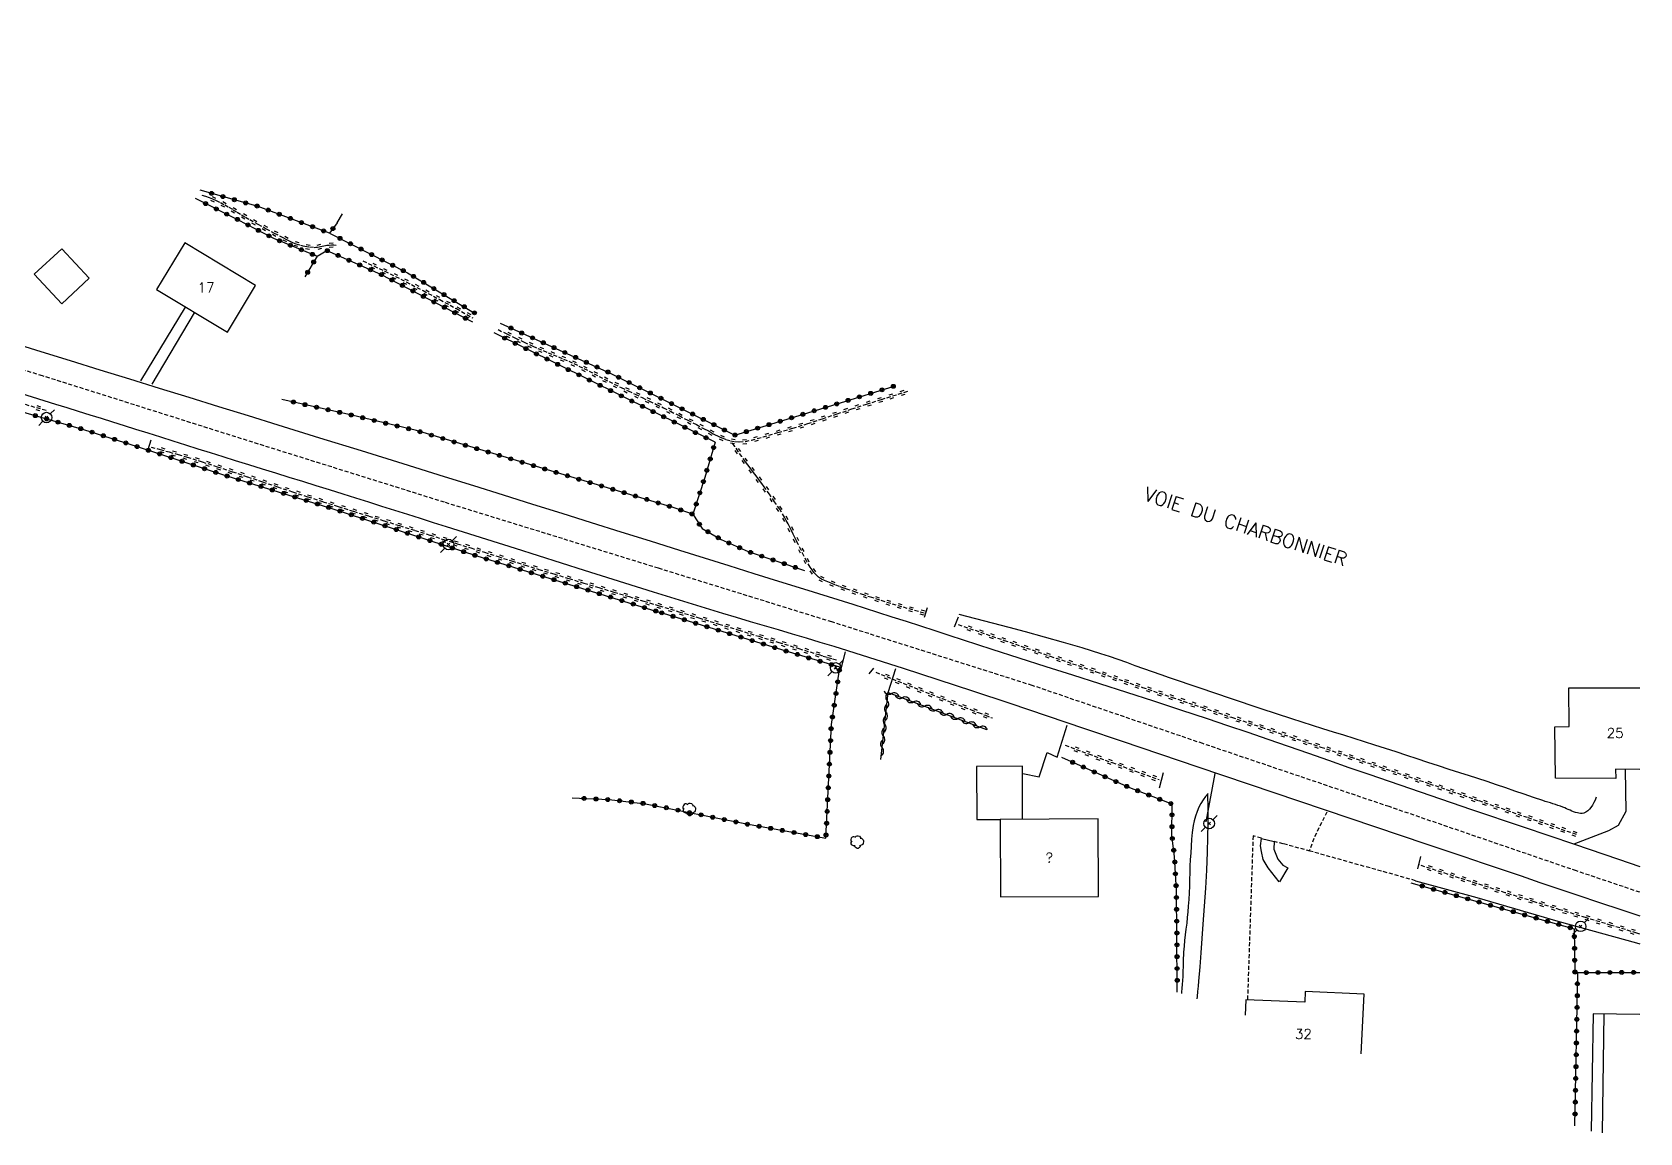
# Model space of a CAD drawing. Header units: millimetres. Extents: x 222014 to 223000, y 61000 to 62001.
# Drawn here: x 222796.1 to 223000, y 61277.4 to 61416.9 of the extents above; entities that cross this region are included whole.
import ezdxf
from ezdxf.enums import TextEntityAlignment as Align

# ---------------------------------------------------------------- set-up
doc = ezdxf.new("R2010")
doc.units = ezdxf.units.MM
doc.linetypes.add('DASHED', pattern=[0.75, 0.5, -0.25])
doc.layers.get('0').update_dxf_attribs({"linetype": 'CONTINUOUS'})
for name, color, linetype in [('W0001', 6, 'DASHED'), ('W0008', 7, 'CONTINUOUS'), ('W0017', 7, 'CONTINUOUS'), ('W0101', 7, 'CONTINUOUS'), ('W0104', 1, 'CONTINUOUS'), ('W0105', 7, 'CONTINUOUS'), ('W0112', 1, 'DASHED'), ('W0120', 7, 'CONTINUOUS'), ('W0211', 2, 'CONTINUOUS'), ('W0214', 2, 'CONTINUOUS'), ('W0220', 5, 'DASHED'), ('W0300', 7, 'CONTINUOUS'), ('W0310', 3, 'CONTINUOUS'), ('W0323', 7, 'CONTINUOUS'), ('W0333', 7, 'CONTINUOUS'), ('W0473', 7, 'CONTINUOUS'), ('W0989', 7, 'CONTINUOUS'), ('W0991', 7, 'CONTINUOUS')]:
    doc.layers.add(name, color=color, linetype=linetype)
doc.styles.get("Standard").update_dxf_attribs({"font": 'romans.shx', "width": 0.85})

# ---------------------------------------------------------------- blocks, each defined once
blk = doc.blocks.new('T473')
for p, q in [((-0.166667, 0.166667), (0.166667, -0.166667)), ((-0.166667, -0.166667), (0.166667, 0.166667)), ((0.500001, 0.500001), (1.000002, 1.000002)), ((-1.000002, -1.000002), (-0.500001, -0.500001))]:
    blk.add_line(p, q)
blk.add_ellipse((0, 0), major_axis=(0.471405, 0.471405), ratio=1, start_param=5.4977871438, end_param=11.780972451)
blk = doc.blocks.new('T300')
for p, q in [((-0.8, 0.51), (-0.86, 0.34)), ((-0.86, 0.34), (-0.86, 0.17)), ((-0.86, 0.17), (-0.74, 0.06)), ((-0.69, 0.63), (-0.8, 0.51)), ((-0.8, -0.06), (-0.74, 0.06)), ((-0.74, 0.06), (-0.69, 0.11)), ((-0.57, 0.69), (-0.69, 0.63)), ((-0.46, 0.69), (-0.57, 0.69)), ((-0.29, 0.63), (-0.46, 0.69)), ((-0.29, 0.63), (-0.17, 0.74)), ((-0.23, 0.57), (-0.29, 0.63)), ((-0.17, 0.74), (-0.06, 0.8)), ((-0.06, 0.8), (0.06, 0.8)), ((0.06, 0.8), (0.23, 0.74)), ((0.23, 0.74), (0.34, 0.63)), ((0.34, 0.63), (0.4, 0.51)), ((0.46, 0.46), (0.34, 0.46)), ((0.4, 0.51), (0.4, 0.46)), ((0.57, 0.4), (0.46, 0.46)), ((0.57, 0.4), (0.69, 0.29)), ((0.69, 0.29), (0.74, 0.17)), ((0.74, 0.06), (0.69, -0.17)), ((0.74, 0.17), (0.74, 0.06)), ((-0.8, -0.17), (-0.8, -0.06)), ((-0.8, -0.23), (-0.8, -0.17)), ((-0.74, -0.34), (-0.8, -0.23)), ((-0.69, -0.4), (-0.74, -0.34)), ((-0.51, -0.46), (-0.69, -0.4)), ((-0.4, -0.46), (-0.51, -0.46)), ((-0.4, -0.46), (-0.34, -0.46)), ((-0.34, -0.46), (-0.34, -0.4)), ((-0.34, -0.51), (-0.34, -0.46)), ((-0.29, -0.63), (-0.34, -0.51)), ((-0.17, -0.74), (-0.29, -0.63)), ((-0.06, -0.8), (-0.17, -0.74)), ((0.06, -0.8), (-0.06, -0.8)), ((0.17, -0.74), (0.06, -0.8)), ((0.23, -0.69), (0.17, -0.74)), ((0.29, -0.46), (0.23, -0.46)), ((0.29, -0.63), (0.23, -0.69)), ((0.46, -0.4), (0.29, -0.46)), ((0.34, -0.51), (0.29, -0.63)), ((0.34, -0.51), (0.34, -0.46)), ((0.57, -0.34), (0.46, -0.4)), ((0.63, -0.29), (0.57, -0.34)), ((0.69, -0.17), (0.63, -0.29))]:
    blk.add_line(p, q)
blk = doc.blocks.new('t323o')
at = {"color": 0, "linetype": 'Continuous'}
for radius in [0.25, 0.15]:
    blk.add_circle((0, 0), radius, dxfattribs=at)
blk = doc.blocks.new('t310o')
at = {"color": 0, "linetype": 'Continuous'}
for centre, start, end in [((-0.5, 0.38), 216.8699, 323.1304), ((0.5, -0.37), 36.8699, 143.1303)]:
    blk.add_arc(centre, 0.625, start, end, dxfattribs=at)
blk = doc.blocks.new('t220o')
at = {"color": 0, "linetype": 'Continuous'}
for p, q in [((-0.25, 0.25), (0.25, 0.25)), ((-0.25, -0.25), (0.25, -0.25))]:
    blk.add_line(p, q, dxfattribs=at)

msp = doc.modelspace()

# ---------------------------------------------------------------- linework, layer by layer
at = {"layer": 'W0001'}
msp.add_lwpolyline([(223000, 61307.86), (222991.95, 61310.57), (222968.19, 61318.72), (222944.57, 61326.71), (222922.94, 61334.08), (222897.53, 61342.13), (222875.54, 61348.94), (222848.42, 61357.3), (222825.53, 61364.46), (222797.44, 61373.33), (222773.68, 61380.56), (222747.18, 61389.18), (222723.16, 61396.63), (222704.54, 61402.26), (222681.11, 61409.63), (222667.05, 61414.08), (222656.88, 61416.51), (222642.68, 61416.9), (222622.87, 61416.31), (222605.57, 61415.94), (222596.52, 61415.57)], dxfattribs=at)
at = {"layer": 'W0008'}
for points in [[(222793.85, 61377.47), (222797.2, 61376.43), (222800.96, 61375.26), (222804.72, 61374.1), (222808.48, 61372.94), (222812.24, 61371.78), (222816, 61370.61), (222819.75, 61369.45), (222823.51, 61368.29), (222827.27, 61367.12), (222832.55, 61365.49), (222837.83, 61363.86), (222843.11, 61362.22), (222848.38, 61360.58), (222852.11, 61359.42), (222855.84, 61358.25), (222859.57, 61357.08), (222863.3, 61355.91), (222867.03, 61354.74), (222870.76, 61353.57), (222874.48, 61352.4), (222878.21, 61351.23), (222881.35, 61350.25), (222884.49, 61349.27), (222887.63, 61348.29), (222890.77, 61347.32), (222893.92, 61346.34), (222897.05, 61345.36), (222900.19, 61344.37), (222903.33, 61343.38), (222905.14, 61342.8), (222906.95, 61342.22), (222908.76, 61341.63), (222910.58, 61341.05), (222912.39, 61340.46), (222914.2, 61339.87), (222916.01, 61339.28), (222917.82, 61338.7), (222921.23, 61337.6), (222924.65, 61336.5), (222928.07, 61335.41), (222931.48, 61334.32), (222934.9, 61333.22), (222938.32, 61332.12), (222941.73, 61331.01), (222945.13, 61329.88), (222947.7, 61329.02), (222950.27, 61328.14), (222952.83, 61327.26), (222955.39, 61326.37), (222957.96, 61325.48), (222960.52, 61324.59), (222963.08, 61323.7), (222965.64, 61322.82), (222972.16, 61320.59), (222978.67, 61318.37), (222985.19, 61316.15), (222991.71, 61313.94), (222997.28, 61312.07), (223000, 61311.15)], [(222792.49, 61371.82), (222797.62, 61370.21), (222799.07, 61369.75), (222800.52, 61369.3), (222801.97, 61368.85), (222803.42, 61368.4), (222804.87, 61367.95), (222806.32, 61367.5), (222807.77, 61367.04), (222809.22, 61366.59), (222810.8, 61366.09), (222812.38, 61365.6), (222813.96, 61365.1), (222815.55, 61364.6), (222817.13, 61364.1), (222818.71, 61363.6), (222820.29, 61363.11), (222821.87, 61362.61), (222823.57, 61362.08), (222825.28, 61361.55), (222826.98, 61361.02), (222828.68, 61360.49), (222830.39, 61359.97), (222832.09, 61359.44), (222833.79, 61358.91), (222835.5, 61358.37), (222837.14, 61357.86), (222838.78, 61357.34), (222840.42, 61356.82), (222842.06, 61356.3), (222843.7, 61355.78), (222845.34, 61355.27), (222846.99, 61354.75), (222848.63, 61354.23), (222857.38, 61351.47), (222866.13, 61348.71), (222874.89, 61345.97), (222883.66, 61343.26), (222885.42, 61342.73), (222887.19, 61342.2), (222888.95, 61341.68), (222890.72, 61341.16), (222892.49, 61340.64), (222894.26, 61340.12), (222896.02, 61339.59), (222897.78, 61339.05), (222902.18, 61337.67), (222906.58, 61336.27), (222910.97, 61334.85), (222915.35, 61333.41), (222920.1, 61331.83), (222924.84, 61330.23), (222929.58, 61328.62), (222934.33, 61327.02), (222943.96, 61323.77), (222953.6, 61320.52), (222963.24, 61317.27), (222972.88, 61314.01), (222975.29, 61313.2), (222977.7, 61312.38), (222980.11, 61311.57), (222982.52, 61310.75), (222984.93, 61309.94), (222987.33, 61309.12), (222989.74, 61308.31), (222992.15, 61307.5), (222994.88, 61306.58), (222997.61, 61305.66), (223000, 61304.86)]]:
    msp.add_lwpolyline(points, dxfattribs=at)
at = {"layer": 'W0017'}
for points in [[(222815.54, 61382.02), (222809.88, 61372.69)], [(222816.67, 61381.33), (222811.31, 61372.29)], [(222899.21, 61338.33), (222898.63, 61336.04)], [(222904.68, 61333.2), (222905.63, 61336.22)], [(222921.75, 61322.92), (222923.81, 61322.48), (222924.83, 61325.59), (222926.11, 61324.99), (222927.39, 61329.04)], [(222998.14, 61323.44), (222998.21, 61318.11), (222997.26, 61316.31), (222996.04, 61315.65), (222991.63, 61313.97)], [(222946.12, 61322.93), (222944.96, 61316.81)]]:
    msp.add_lwpolyline(points, dxfattribs=at)
at = {"layer": 'W0101'}
for points in [[(222815.47, 61390.19), (222811.91, 61384.26), (222820.9, 61378.86), (222824.46, 61384.79)], [(222931.33, 61307.34), (222931.3, 61317.19), (222918.87, 61317.1), (222918.94, 61307.3)]]:
    msp.add_lwpolyline(points, close=True, dxfattribs=at)
for points in [[(222996.95, 61322.29), (222989.29, 61322.31), (222989.2, 61328.85), (222991.02, 61328.88), (222990.99, 61333.8), (223000, 61333.77)], [(223000, 61323.43), (222996.93, 61323.45), (222996.95, 61322.29)], [(222964.67, 61287.36), (222965.05, 61294.96), (222957.57, 61295.27), (222957.52, 61293.92), (222950.02, 61294.21)], [(222950.02, 61294.21), (222949.95, 61292.3)]]:
    msp.add_lwpolyline(points, dxfattribs=at)
at = {"layer": 'W0104'}
msp.add_lwpolyline([(222803.36, 61385.7), (222799.87, 61389.45), (222796.39, 61386.22), (222799.88, 61382.47)], close=True, dxfattribs=at)
msp.add_lwpolyline([(222921.73, 61317.12), (222921.71, 61323.84), (222915.87, 61323.81), (222915.91, 61317.08), (222918.87, 61317.1)], dxfattribs=at)
at = {"layer": 'W0105'}
for points in [[(222954.28, 61309.2), (222952.86, 61310.96), (222952.25, 61312.01), (222952.04, 61313.05), (222951.88, 61313.74), (222952, 61314.68)], [(222952, 61314.68), (222953.61, 61314.31)], [(222953.61, 61314.31), (222953.57, 61313.34), (222954.1, 61312.06), (222954.71, 61311.3), (222955.36, 61310.94), (222954.32, 61309.2)]]:
    msp.add_lwpolyline(points, dxfattribs=at)
at = {"layer": 'W0112'}
for points in [[(222960.32, 61318.03), (222958.64, 61314.68), (222958.08, 61313.1)], [(222952, 61314.72), (222950.95, 61315.01), (222950.24, 61294.2)], [(222971.56, 61309.33), (222958.2, 61313.07), (222954.78, 61314), (222953.61, 61314.31)]]:
    msp.add_lwpolyline(points, dxfattribs=at)
at = {"layer": 'W0120'}
for points in [[(222811.17, 61365.18), (222810.78, 61363.95)], [(222909.61, 61343.92), (222909.22, 61342.68)], [(222913.09, 61341.5), (222913.6, 61342.77)], [(222902.8, 61336.28), (222902.22, 61335.55)], [(222939.57, 61322.99), (222939.04, 61321.07)], [(222972.2, 61312.39), (222971.81, 61310.85)]]:
    msp.add_lwpolyline(points, dxfattribs=at)
at = {"layer": 'W0211'}
for points in [[(222994.44, 61319.9), (222994.33, 61319.56), (222994.18, 61319.23), (222994, 61318.92), (222993.79, 61318.63), (222993.61, 61318.41), (222993.4, 61318.2), (222993.17, 61318.01), (222992.89, 61317.88), (222992.69, 61317.84), (222992.48, 61317.85), (222992.27, 61317.89), (222992.08, 61317.93), (222991.84, 61317.99), (222991.6, 61318.07), (222991.37, 61318.16), (222991.15, 61318.26), (222990.93, 61318.36), (222990.7, 61318.46), (222990.48, 61318.56), (222990.25, 61318.64), (222989.93, 61318.76), (222989.61, 61318.86), (222989.29, 61318.97), (222988.97, 61319.08), (222988.65, 61319.18), (222988.33, 61319.28), (222988.01, 61319.39), (222987.69, 61319.49), (222986.52, 61319.89), (222985.34, 61320.29), (222984.16, 61320.69), (222982.99, 61321.1), (222981.81, 61321.5), (222980.63, 61321.89), (222979.45, 61322.29), (222978.27, 61322.67), (222978.13, 61322.72), (222977.99, 61322.76), (222977.85, 61322.8), (222977.72, 61322.84), (222977.58, 61322.88), (222977.44, 61322.93), (222977.3, 61322.97), (222977.16, 61323.01), (222975.81, 61323.44), (222974.47, 61323.88), (222973.12, 61324.32), (222971.78, 61324.76), (222970.44, 61325.21), (222969.09, 61325.65), (222967.75, 61326.09), (222966.4, 61326.53), (222965.09, 61326.95), (222963.77, 61327.36), (222962.45, 61327.77), (222961.13, 61328.18), (222959.81, 61328.59), (222958.49, 61329.01), (222957.17, 61329.42), (222955.86, 61329.85), (222951.98, 61331.12), (222948.1, 61332.41), (222944.24, 61333.72), (222940.37, 61335.04), (222939.28, 61335.42), (222938.19, 61335.81), (222937.1, 61336.2), (222936.02, 61336.59), (222934.93, 61336.98), (222933.84, 61337.36), (222932.74, 61337.74), (222931.64, 61338.1), (222929.27, 61338.83), (222926.89, 61339.53), (222924.5, 61340.2), (222922.11, 61340.86), (222920.01, 61341.43), (222917.9, 61341.99), (222915.79, 61342.53), (222913.68, 61343.06)], [(222945.27, 61320.39), (222944.93, 61319.99), (222944.62, 61319.57), (222944.34, 61319.12), (222944.09, 61318.66), (222943.85, 61318.09), (222943.65, 61317.5), (222943.49, 61316.91), (222943.36, 61316.31), (222943.22, 61315.45), (222943.14, 61314.58), (222943.09, 61313.71), (222943.04, 61312.84), (222942.99, 61312), (222942.95, 61311.16), (222942.92, 61310.32), (222942.9, 61309.48), (222942.87, 61308.64), (222942.84, 61307.8), (222942.8, 61306.96), (222942.74, 61306.12), (222942.68, 61305.39), (222942.61, 61304.66), (222942.53, 61303.93), (222942.44, 61303.2), (222942.35, 61302.47), (222942.27, 61301.74), (222942.2, 61301.01), (222942.14, 61300.28), (222942.12, 61299.89), (222942.1, 61299.51), (222942.09, 61299.12), (222942.08, 61298.73), (222942.07, 61298.35), (222942.06, 61297.96), (222942.05, 61297.57), (222942.03, 61297.19), (222942, 61296.69), (222941.97, 61296.19), (222941.93, 61295.7), (222941.89, 61295.2), (222941.88, 61295.01)], [(222971.56, 61309.33), (222979.33, 61307.18), (222989.58, 61304.21), (222999.59, 61301.44), (223000, 61301.32)]]:
    msp.add_lwpolyline(points, dxfattribs=at)
at = {"layer": 'W0214'}
msp.add_lwpolyline([(222943.86, 61294.35), (222943.89, 61294.63), (222943.96, 61295.28), (222944.03, 61295.94), (222944.09, 61296.6), (222944.24, 61298.4), (222944.38, 61300.2), (222944.51, 61302), (222944.64, 61303.81), (222944.79, 61306.09), (222944.94, 61308.38), (222945.07, 61310.66), (222945.17, 61312.95), (222945.21, 61314.79), (222945.24, 61316.63), (222945.24, 61318.47), (222945.21, 61320.32)], dxfattribs=at)
at = {"layer": 'W0220'}
for points in [[(222817.64, 61396.24), (222818.1, 61396.1), (222818.56, 61395.94), (222819.01, 61395.76), (222819.45, 61395.56), (222820, 61395.29), (222820.54, 61395.01), (222821.08, 61394.7), (222821.6, 61394.39), (222822.13, 61394.08), (222822.65, 61393.76), (222823.18, 61393.45), (222823.71, 61393.15), (222824.75, 61392.57), (222825.79, 61391.99), (222826.83, 61391.43), (222827.89, 61390.88), (222828.3, 61390.66), (222828.71, 61390.45), (222829.13, 61390.25), (222829.57, 61390.08), (222830.13, 61389.91), (222830.71, 61389.77), (222831.29, 61389.67), (222831.89, 61389.62), (222832.09, 61389.63), (222832.3, 61389.66), (222832.5, 61389.69), (222832.7, 61389.74), (222832.9, 61389.79), (222833.1, 61389.83), (222833.3, 61389.87), (222833.5, 61389.89), (222833.79, 61389.91), (222834.08, 61389.92), (222834.38, 61389.92), (222834.67, 61389.9)], [(222838.07, 61387.9), (222839.45, 61387.26), (222840.83, 61386.6), (222842.2, 61385.93), (222843.56, 61385.24), (222845.69, 61384.14), (222847.81, 61383), (222849.92, 61381.85), (222852.01, 61380.67)], [(222752.43, 61382.91), (222762.05, 61379.87), (222776.17, 61375.47), (222790.91, 61370.97), (222798, 61368.93)], [(222855.2, 61379.19), (222856.3, 61378.65), (222857.4, 61378.12), (222858.5, 61377.61), (222859.61, 61377.1), (222860.26, 61376.81), (222860.91, 61376.54), (222861.56, 61376.27), (222862.21, 61376), (222862.87, 61375.73), (222863.52, 61375.46), (222864.16, 61375.18), (222864.81, 61374.89), (222865.46, 61374.58), (222866.1, 61374.26), (222866.74, 61373.93), (222867.38, 61373.6), (222868.02, 61373.27), (222868.65, 61372.93), (222869.29, 61372.61), (222869.94, 61372.28), (222870.82, 61371.85), (222871.71, 61371.42), (222872.6, 61370.99), (222873.5, 61370.57), (222874.39, 61370.14), (222875.28, 61369.71), (222876.17, 61369.28), (222877.06, 61368.84), (222878.16, 61368.29), (222879.25, 61367.72), (222880.35, 61367.15), (222881.44, 61366.58), (222881.71, 61366.44), (222881.97, 61366.3), (222882.23, 61366.15), (222882.49, 61366), (222882.75, 61365.85), (222883.02, 61365.71), (222883.29, 61365.59), (222883.57, 61365.47), (222884.11, 61365.28), (222884.66, 61365.11), (222885.22, 61364.99), (222885.8, 61364.95), (222886.58, 61365.01), (222887.34, 61365.18), (222888.08, 61365.39), (222888.81, 61365.61), (222890.7, 61366.13), (222892.59, 61366.69), (222894.47, 61367.28), (222896.34, 61367.89), (222898.2, 61368.51), (222900.07, 61369.13), (222901.94, 61369.74), (222903.81, 61370.34), (222907.31, 61371.44)], [(222811.2, 61364.3), (222812.35, 61364), (222813.49, 61363.69), (222814.62, 61363.36), (222815.76, 61363.03), (222817.68, 61362.43), (222819.6, 61361.81), (222821.51, 61361.18), (222823.42, 61360.54), (222825.33, 61359.9), (222827.24, 61359.26), (222829.15, 61358.62), (222831.07, 61358), (222833, 61357.38), (222834.94, 61356.77), (222836.88, 61356.16), (222838.82, 61355.56), (222840.76, 61354.95), (222842.7, 61354.35), (222844.64, 61353.74), (222846.58, 61353.14), (222848.3, 61352.59), (222850.03, 61352.05), (222851.75, 61351.51), (222853.47, 61350.96), (222855.2, 61350.42), (222856.92, 61349.87), (222858.65, 61349.34), (222860.37, 61348.8), (222862.28, 61348.22), (222864.18, 61347.64), (222866.09, 61347.06), (222867.99, 61346.49), (222869.9, 61345.92), (222871.81, 61345.35), (222873.71, 61344.77), (222875.62, 61344.19), (222878.15, 61343.42), (222880.68, 61342.65), (222883.21, 61341.87), (222885.74, 61341.09), (222888.27, 61340.31), (222890.8, 61339.54), (222893.33, 61338.76), (222895.87, 61337.99), (222896.45, 61337.81), (222897.04, 61337.64), (222897.63, 61337.46), (222898.21, 61337.29)], [(222909.23, 61343.26), (222907.81, 61343.65), (222906.41, 61344.05), (222905, 61344.47), (222903.6, 61344.9), (222902.59, 61345.22), (222901.58, 61345.55), (222900.58, 61345.9), (222899.58, 61346.25), (222899.04, 61346.43), (222898.51, 61346.62), (222897.97, 61346.82), (222897.44, 61347.03), (222897.03, 61347.2), (222896.62, 61347.37), (222896.21, 61347.56), (222895.83, 61347.81), (222895.53, 61348.09), (222895.27, 61348.4), (222895.03, 61348.73), (222894.8, 61349.06), (222894.37, 61349.77), (222894, 61350.5), (222893.64, 61351.23), (222893.27, 61351.96), (222893.05, 61352.4), (222892.84, 61352.83), (222892.63, 61353.27), (222892.42, 61353.71), (222892.21, 61354.14), (222891.99, 61354.58), (222891.76, 61355.01), (222891.52, 61355.43), (222890.92, 61356.41), (222890.28, 61357.37), (222889.63, 61358.32), (222888.96, 61359.26), (222888.67, 61359.67), (222888.37, 61360.07), (222888.07, 61360.47), (222887.77, 61360.86), (222887.47, 61361.26), (222887.17, 61361.65), (222886.87, 61362.05), (222886.57, 61362.45), (222886.12, 61363.09), (222885.67, 61363.73), (222885.23, 61364.38), (222884.79, 61365.03)], [(222913.56, 61341.8), (222919.39, 61339.8), (222925.23, 61337.8), (222931.07, 61335.82), (222936.91, 61333.84), (222940.68, 61332.57), (222944.45, 61331.31), (222948.23, 61330.05), (222952.01, 61328.79), (222955.78, 61327.53), (222959.56, 61326.27), (222963.33, 61325.01), (222967.1, 61323.73), (222973.33, 61321.62), (222979.56, 61319.49), (222985.78, 61317.34), (222992.01, 61315.19)], [(222903.1, 61335.76), (222905.89, 61334.63), (222908.7, 61333.52), (222911.51, 61332.42), (222914.32, 61331.33), (222915.22, 61330.99), (222916.11, 61330.64), (222917.01, 61330.3), (222917.91, 61329.96)], [(222927.13, 61326.5), (222930.1, 61325.4), (222933.08, 61324.3), (222936.05, 61323.22), (222939.03, 61322.14)], [(223000, 61302.57), (222999.6, 61302.69), (222996.35, 61303.67), (222993.1, 61304.65), (222989.85, 61305.65), (222986.6, 61306.66), (222982.93, 61307.81), (222979.26, 61308.98), (222975.6, 61310.16), (222971.94, 61311.36)]]:
    msp.add_lwpolyline(points, dxfattribs=at)
at = {"layer": 'W0310'}
msp.add_lwpolyline([(222903.74, 61324.69), (222904.68, 61333.2), (222917.15, 61328.51)], dxfattribs=at)
at = {"layer": 'W0323'}
for points in [[(222834.82, 61392.72), (222833.82, 61391.44), (222824.8, 61394.82), (222817.42, 61396.86)], [(222816.78, 61395.84), (222822.17, 61393.16), (222826.72, 61390.78), (222832.26, 61388.49), (222830.72, 61385.89)], [(222834.82, 61392.72), (222835.49, 61393.88)], [(222833.82, 61391.44), (222843.74, 61386.38), (222852.32, 61381.25)], [(222832.26, 61388.49), (222833.49, 61389.23), (222840.29, 61386.23), (222851.95, 61380.17)], [(222727.27, 61362.77), (222729.96, 61366.49), (222736.08, 61376.89), (222740.71, 61384.78), (222749.13, 61382.46), (222763.48, 61377.88), (222784.46, 61371.75), (222802.65, 61366.53), (222809.45, 61364.37), (222820.39, 61360.77), (222834.27, 61356.49), (222852.52, 61350.5), (222875.77, 61343.35)], [(222882.73, 61364.91), (222854.69, 61378.77)], [(222855.47, 61380), (222869.51, 61373.65), (222885.23, 61365.82), (222898.63, 61369.93), (222905.42, 61372.03)], [(222882.73, 61364.91), (222881.41, 61360.44), (222879.91, 61355.78), (222877.54, 61356.62), (222844.85, 61366.39), (222836.68, 61368.35), (222827.8, 61370.34)], [(222879.91, 61355.78), (222881.08, 61354), (222883.48, 61352.59), (222886.94, 61351.05), (222894.08, 61348.65)], [(222864.62, 61319.83), (222869.29, 61319.61), (222873.92, 61319.09), (222886.69, 61316.52), (222896.78, 61314.72), (222897.47, 61329.13), (222898.56, 61336.39), (222892.16, 61338.31), (222875.77, 61343.35)], [(222940.68, 61319.05), (222935.34, 61321.1), (222926.7, 61324.95)], [(222941.31, 61295.2), (222941.33, 61295.67), (222941.3, 61302.27), (222941.22, 61308.07), (222940.99, 61312.41), (222940.66, 61315.06), (222940.68, 61319.05)], [(222970.95, 61309.06), (222991.67, 61303.23), (222991.77, 61297.68), (223000, 61297.7)], [(222991.76, 61278.26), (222992.12, 61297.68)]]:
    msp.add_lwpolyline(points, dxfattribs=at)
at = {"layer": 'W0333'}
for points in [[(222994.1, 61292.46), (222993.84, 61277.56)], [(223000, 61292.36), (222994.1, 61292.46)], [(222995.44, 61292.44), (222995.21, 61277.36)]]:
    msp.add_lwpolyline(points, dxfattribs=at)

# ---------------------------------------------------------------- block references
at = {"layer": 'W0220'}
for p, rotation in [((222819.06, 61395.74), 336.0461036020967), ((222820.4, 61395.08), 331.9453490917443), ((222821.7, 61394.33), 328.9142450210191), ((222822.99, 61393.56), 329.4615688768105), ((222824.29, 61392.82), 330.9087075596603), ((222825.61, 61392.09), 330.9966746981923), ((222826.92, 61391.38), 332.5017982862722), ((222828.25, 61390.69), 332.5533201006471), ((222829.62, 61390.07), 342.9393785108305), ((222831.07, 61389.7), 350.2850329135684), ((222832.56, 61389.71), 12.91726919416733), ((222834.04, 61389.92), 1.408391554032894), ((222839.43, 61387.27), 335.2209905034085), ((222840.78, 61386.62), 334.556886809214), ((222842.13, 61385.96), 333.8927858084321), ((222843.47, 61385.29), 333.2286875009926), ((222844.8, 61384.6), 332.5645869183141), ((222846.13, 61383.9), 331.900482312938), ((222847.45, 61383.2), 331.900482312938), ((222848.77, 61382.48), 331.2363761892904), ((222850.08, 61381.75), 330.5722685488204), ((222851.39, 61381.02), 330.5722685488204), ((222856.55, 61378.53), 334.3130821026205), ((222857.9, 61377.89), 334.8974474745392), ((222859.27, 61377.26), 335.4818151878157), ((222860.64, 61376.65), 337.0177488907304), ((222862.02, 61376.08), 337.7644364179649), ((222863.41, 61375.51), 337.2420018947322), ((222864.78, 61374.9), 335.5550768322233), ((222866.13, 61374.24), 332.9686481079364), ((222867.46, 61373.56), 332.3535822426713), ((222868.79, 61372.86), 332.7796993275263), ((222870.13, 61372.19), 333.8401862036697), ((222871.48, 61371.53), 334.1903455219056), ((222872.83, 61370.88), 334.5447246982332), ((222874.19, 61370.24), 334.5260035041692), ((222875.54, 61369.59), 334.0967511222121), ((222902.24, 61369.84), 17.67138664471233), ((222903.67, 61370.29), 17.67138664471233), ((222905.1, 61370.74), 17.39645214619953), ((222906.53, 61371.19), 17.39645214619953), ((222796.88, 61369.25), 343.9405774959872), ((222876.89, 61368.93), 333.7091660112266), ((222878.23, 61368.25), 332.7782245239358), ((222879.56, 61367.56), 332.5473956379704), ((222896.54, 61367.96), 18.35945607610111), ((222897.96, 61368.43), 18.35945607610111), ((222899.39, 61368.91), 18.36746282941096), ((222900.81, 61369.37), 18.13809870551462), ((222880.89, 61366.87), 332.5315843876672), ((222882.21, 61366.16), 329.9770647423333), ((222889.37, 61365.76), 15.51733419401602), ((222890.81, 61366.16), 16.5988665240282), ((222892.25, 61366.59), 16.5988665240282), ((222893.68, 61367.04), 17.44359639845415), ((222895.11, 61367.49), 18.05143969153216), ((222812.65, 61363.92), 344.6961375542417), ((222814.1, 61363.51), 344.0585564710361), ((222883.55, 61365.48), 337.9373810729204), ((222884.98, 61365.05), 348.1026926908312), ((222885.63, 61363.79), 124.5040023520408), ((222886.47, 61365), 4.455293271576122), ((222887.93, 61365.35), 16.41965786397686), ((222815.54, 61363.09), 343.4209752538604), ((222816.97, 61362.65), 342.7802394823583), ((222818.4, 61362.2), 342.1966331875829), ((222819.83, 61361.74), 341.758572547251), ((222886.5, 61362.56), 125.5325076748641), ((222821.25, 61361.27), 341.758572547251), ((222822.68, 61360.79), 341.4660740370505), ((222824.1, 61360.32), 341.3543595245047), ((222825.52, 61359.84), 341.4234535142489), ((222887.39, 61361.36), 127.285439406735), ((222888.3, 61360.16), 127.0876824126478), ((222826.94, 61359.36), 341.4234535142489), ((222828.36, 61358.88), 341.6381747249756), ((222829.79, 61358.42), 341.9985150730405), ((222831.22, 61357.95), 342.2959013989151), ((222832.64, 61357.5), 342.2959013989151), ((222889.18, 61358.95), 125.1902626261588), ((222890.04, 61357.72), 124.7216362716326), ((222834.07, 61357.04), 342.4555108150176), ((222835.5, 61356.59), 342.5800995086289), ((222836.94, 61356.14), 342.6696672082861), ((222838.37, 61355.7), 342.6696672082861), ((222890.88, 61356.47), 123.473163298345), ((222839.8, 61355.25), 342.7148551512735), ((222841.23, 61354.81), 342.7156627526497), ((222842.66, 61354.36), 342.7156627526497), ((222844.1, 61353.91), 342.6814478056992), ((222845.53, 61353.47), 342.6122103858092), ((222891.65, 61355.19), 119.454672809248), ((222892.34, 61353.86), 116.0539357441688), ((222846.96, 61353.02), 342.5341166910579), ((222848.39, 61352.57), 342.4744267162624), ((222849.82, 61352.11), 342.4744267162624), ((222851.25, 61351.66), 342.445525695528), ((222893, 61352.51), 116.1117872912958), ((222852.68, 61351.21), 342.4474136766722), ((222854.11, 61350.76), 342.4847302146657), ((222855.54, 61350.31), 342.5574749701103), ((222856.97, 61349.86), 342.66100782316), ((222858.4, 61349.41), 342.66100782316), ((222893.67, 61351.17), 115.856009731193), ((222894.34, 61349.83), 117.4521095319221), ((222859.84, 61348.97), 342.7953286009562), ((222861.27, 61348.53), 342.9507444608726), ((222862.71, 61348.09), 343.0989072725758), ((222864.14, 61347.65), 343.0989072725758), ((222865.58, 61347.22), 343.2094193571014), ((222895.15, 61348.56), 125.9073704351296), ((222896.24, 61347.55), 154.1698719912412), ((222867.01, 61346.78), 343.282280436327), ((222868.45, 61346.35), 343.3084723847842), ((222869.89, 61345.92), 343.3084723847842), ((222871.32, 61345.49), 343.2879948198527), ((222897.61, 61346.96), 157.9896461526885), ((222899.02, 61346.44), 160.6562765660168), ((222900.44, 61345.95), 160.7826883096014), ((222901.86, 61345.46), 161.6516134242385), ((222872.76, 61345.06), 343.2298652298838), ((222874.2, 61344.63), 343.1340837592868), ((222875.63, 61344.19), 343.0404566838636), ((222877.07, 61343.75), 343.0404566838636), ((222878.5, 61343.31), 342.9736690405778), ((222903.28, 61345), 162.2804332899322), ((222904.72, 61344.55), 162.9103967085865), ((222906.15, 61344.13), 163.4878393566117), ((222907.59, 61343.71), 164.0652840394473), ((222909.04, 61343.31), 164.6427307562814), ((222879.93, 61342.88), 342.9736690405778), ((222881.37, 61342.44), 342.9288245176706), ((222882.8, 61342), 342.9288245176706), ((222884.24, 61341.55), 342.90592315241), ((222885.67, 61341.11), 342.90592315241), ((222914.98, 61341.31), 341.0749870309381), ((222887.1, 61340.67), 342.9093510863229), ((222888.54, 61340.23), 342.939108299906), ((222889.97, 61339.79), 342.939108299906), ((222891.41, 61339.35), 342.9908086282715), ((222916.4, 61340.82), 341.0749870309381), ((222917.82, 61340.34), 341.0749870309381), ((222919.23, 61339.85), 341.0749870309381), ((222920.65, 61339.37), 341.1500154433967), ((222892.84, 61338.91), 342.9908086282715), ((222894.28, 61338.48), 343.0644520260067), ((222895.71, 61338.04), 343.0644520260067), ((222897.15, 61337.61), 343.2767544731184), ((222922.07, 61338.88), 341.1500154433967), ((222923.49, 61338.4), 341.1500154433967), ((222924.91, 61337.91), 341.1500154433967), ((222926.33, 61337.43), 341.2250450715283), ((222904.49, 61335.2), 338.0310098061984), ((222927.75, 61336.95), 341.2250450715283), ((222929.17, 61336.46), 341.2250450715283), ((222930.59, 61335.98), 341.2250450715283), ((222932.01, 61335.5), 341.3000759152623), ((222933.43, 61335.02), 341.3000759152623), ((222905.88, 61334.64), 338.0310098061984), ((222907.27, 61334.08), 338.3161193080558), ((222908.67, 61333.53), 338.3161193080558), ((222910.06, 61332.98), 338.6012301869733), ((222934.86, 61334.54), 341.3000759152623), ((222936.28, 61334.06), 341.3000759152623), ((222937.7, 61333.58), 341.3918192040304), ((222939.12, 61333.1), 341.3918192040304), ((222911.46, 61332.44), 338.6012301869733), ((222912.86, 61331.89), 338.8863424433001), ((222914.26, 61331.35), 338.8863424433001), ((222940.54, 61332.62), 341.3918192040304), ((222941.96, 61332.14), 341.4869819948593), ((222943.39, 61331.67), 341.4869819948593), ((222944.81, 61331.19), 341.5500539620341), ((222915.66, 61330.82), 339.0909090873631), ((222917.06, 61330.28), 339.1771813639994), ((222946.23, 61330.72), 341.5500539620341), ((222947.65, 61330.24), 341.5500539620341), ((222949.08, 61329.77), 341.581034990454), ((222950.5, 61329.29), 341.581034990454), ((222951.92, 61328.82), 341.581034990454), ((222953.35, 61328.35), 341.5736232351247), ((222954.77, 61327.87), 341.5736232351247), ((222956.19, 61327.4), 341.527818772953), ((222957.62, 61326.92), 341.527818772953), ((222928.54, 61325.98), 339.6867853654858), ((222929.94, 61325.46), 339.6867853654858), ((222931.35, 61324.94), 339.8270909805307), ((222959.04, 61326.45), 341.527818772953), ((222960.46, 61325.97), 341.4499235741694), ((222961.88, 61325.49), 341.4499235741694), ((222963.3, 61325.02), 341.4499235741694), ((222932.76, 61324.42), 339.8270909805307), ((222934.17, 61323.91), 339.965371575769), ((222935.58, 61323.39), 339.965371575769), ((222936.99, 61322.88), 340.1016271508032), ((222964.73, 61324.54), 341.339937781033), ((222966.15, 61324.06), 341.339937781033), ((222967.57, 61323.57), 341.2259600945215), ((222968.99, 61323.09), 341.2259600945215), ((222938.4, 61322.37), 340.1016271508032), ((222970.41, 61322.61), 341.2259600945215), ((222971.83, 61322.13), 341.2259600945215), ((222973.25, 61321.64), 341.2259600945215), ((222974.67, 61321.16), 341.1212831962621), ((222976.09, 61320.67), 341.1212831962621), ((222977.51, 61320.19), 341.1212831962621), ((222978.93, 61319.7), 341.1212831962621), ((222980.34, 61319.22), 341.0166071320676), ((222981.76, 61318.73), 341.0166071320676), ((222983.18, 61318.24), 341.0166071320676), ((222984.6, 61317.75), 341.0166071320676), ((222986.02, 61317.26), 340.9119319023373), ((222987.44, 61316.77), 340.9119319023373), ((222988.85, 61316.28), 340.9119319023373), ((222990.27, 61315.79), 340.9119319023373), ((222991.69, 61315.3), 340.9119319023373), ((222973.37, 61310.89), 161.950753486855), ((222974.79, 61310.43), 161.950753486855), ((222976.22, 61309.96), 162.1367946544147), ((222977.65, 61309.5), 162.1367946544147), ((222979.07, 61309.04), 162.1367946544147), ((222980.5, 61308.59), 162.3228353470044), ((222981.93, 61308.13), 162.3228353470044), ((222983.36, 61307.68), 162.5088755652565), ((222984.79, 61307.23), 162.5088755652565), ((222986.22, 61306.78), 162.5088755652565), ((222987.65, 61306.33), 162.7407634034254), ((222989.09, 61305.88), 162.7407634034254), ((222990.52, 61305.44), 162.9840770908771), ((222991.95, 61305), 162.9840770908771), ((222993.39, 61304.57), 163.1442882321004), ((222994.82, 61304.13), 163.1442882321004), ((222996.26, 61303.7), 163.1442882321004), ((222997.7, 61303.26), 163.221394862566), ((222999.13, 61302.83), 163.221394862566)]:
    msp.add_blockref('t220o', p, dxfattribs=dict(at, rotation=rotation))
at = {"layer": 'W0300'}
for p in [(222879.51, 61318.37), (222900.8, 61314.22)]:
    msp.add_blockref('T300', p, dxfattribs=at)
at = {"layer": 'W0310'}
for p, rotation in [((222905.09, 61333.05), 339.3772691927394), ((222904.4, 61330.66), 83.72815514448368), ((222904.56, 61332.15), 83.72815514448368), ((222906.49, 61332.52), 339.3772691927394), ((222907.9, 61331.99), 339.3772691927394), ((222909.3, 61331.46), 339.3772691927394), ((222910.7, 61330.94), 339.3772691927394), ((222904.24, 61329.16), 83.72815514448368), ((222912.11, 61330.41), 339.3772691927394), ((222913.51, 61329.88), 339.3772691927394), ((222914.92, 61329.35), 339.3772691927394), ((222916.32, 61328.82), 339.3772691927394), ((222903.91, 61326.18), 83.72815514448368), ((222904.07, 61327.67), 83.72815514448368)]:
    msp.add_blockref('t310o', p, dxfattribs=dict(at, rotation=rotation))
at = {"layer": 'W0323'}
for p, rotation in [((222818.87, 61396.46), 164.5007246235305), ((222818.12, 61395.17), 333.5498039698506), ((222819.46, 61394.5), 333.5498039698506), ((222820.31, 61396.06), 164.5007246235305), ((222821.76, 61395.66), 164.5007246235305), ((222823.2, 61395.26), 164.5007246235305), ((222824.65, 61394.86), 164.5007246235305), ((222826.06, 61394.34), 159.4690191585261), ((222820.8, 61393.83), 333.5498039698506), ((222822.15, 61393.17), 333.5498039698506), ((222823.48, 61392.47), 332.4411624989656), ((222827.46, 61393.82), 159.4690191585261), ((222828.87, 61393.29), 159.4690191585261), ((222830.27, 61392.77), 159.4690191585261), ((222831.68, 61392.24), 159.4690191585261), ((222834.26, 61392), 232.1126227134367), ((222824.81, 61391.78), 332.4411624989656), ((222826.14, 61391.08), 332.4411624989656), ((222827.5, 61390.46), 337.5132542426812), ((222833.08, 61391.71), 159.4690191585261), ((222835.16, 61390.76), 333.0138500292769), ((222836.49, 61390.08), 333.0138500292769), ((222828.88, 61389.89), 337.5132542426812), ((222830.27, 61389.31), 337.5132542426812), ((222831.66, 61388.74), 337.5132542426812), ((222833.55, 61389.2), 336.2075555794081), ((222834.92, 61388.6), 336.2075555794081), ((222836.29, 61387.99), 336.2075555794081), ((222837.83, 61389.4), 333.0138500292769), ((222839.17, 61388.71), 333.0138500292769), ((222840.5, 61388.03), 333.0138500292769), ((222831.06, 61386.46), 239.4371346378577), ((222831.82, 61387.76), 239.4371346378577), ((222837.66, 61387.39), 336.2075555794081), ((222839.04, 61386.78), 336.2075555794081), ((222840.41, 61386.17), 332.5501573089073), ((222841.84, 61387.35), 333.0138500292769), ((222843.18, 61386.67), 333.0138500292769), ((222844.48, 61385.94), 329.1001183350867), ((222841.74, 61385.48), 332.5501573089073), ((222843.07, 61384.79), 332.5501573089073), ((222844.4, 61384.1), 332.5501573089073), ((222845.77, 61385.17), 329.1001183350867), ((222847.06, 61384.4), 329.1001183350867), ((222845.73, 61383.4), 332.5501573089073), ((222847.06, 61382.71), 332.5501573089073), ((222848.35, 61383.63), 329.1001183350867), ((222848.39, 61382.02), 332.5501573089073), ((222849.63, 61382.86), 329.1001183350867), ((222850.92, 61382.09), 329.1001183350867), ((222849.72, 61381.33), 332.5501573089073), ((222851.06, 61380.64), 332.5501573089073), ((222852.21, 61381.32), 329.1001183350867), ((222856.04, 61378.11), 153.6946228156538), ((222856.84, 61379.38), 335.6544756238627), ((222858.2, 61378.76), 335.6544756238627), ((222859.57, 61378.15), 335.6544756238627), ((222857.38, 61377.44), 153.6946228156538), ((222858.73, 61376.78), 153.6946228156538), ((222860.07, 61376.12), 153.6946228156538), ((222860.94, 61377.53), 335.6544756238627), ((222862.3, 61376.91), 335.6544756238627), ((222863.67, 61376.29), 335.6544756238627), ((222865.04, 61375.67), 335.6544756238627), ((222861.42, 61375.45), 153.6946228156538), ((222862.76, 61374.79), 153.6946228156538), ((222864.1, 61374.12), 153.6946228156538), ((222866.4, 61375.05), 335.6544756238627), ((222867.77, 61374.44), 335.6544756238627), ((222869.14, 61373.82), 335.6544756238627), ((222865.45, 61373.46), 153.6946228156538), ((222866.79, 61372.79), 153.6946228156538), ((222868.14, 61372.13), 153.6946228156538), ((222870.48, 61373.16), 333.5152051787772), ((222871.83, 61372.49), 333.5152051787772), ((222873.17, 61371.82), 333.5152051787772), ((222905.33, 61372), 17.20118480426408), ((222829.26, 61370.01), 167.386544343771), ((222830.72, 61369.68), 167.386544343771), ((222869.48, 61371.46), 153.6946228156538), ((222870.83, 61370.8), 153.6946228156538), ((222872.17, 61370.13), 153.6946228156538), ((222874.51, 61371.16), 333.5152051787772), ((222875.85, 61370.49), 333.5152051787772), ((222877.2, 61369.82), 333.5152051787772), ((222898.16, 61369.78), 17.05794269804042), ((222899.59, 61370.22), 17.20118480426408), ((222901.03, 61370.67), 17.20118480426408), ((222902.46, 61371.11), 17.20118480426408), ((222903.89, 61371.56), 17.20118480426408), ((222796.52, 61368.29), 344.0013533155022), ((222797.96, 61367.88), 344.0013533155022), ((222832.19, 61369.35), 167.386544343771), ((222833.65, 61369.03), 167.386544343771), ((222835.11, 61368.7), 167.386544343771), ((222836.58, 61368.37), 167.386544343771), ((222838.04, 61368.02), 166.4896794073967), ((222839.5, 61367.67), 166.4896794073967), ((222873.52, 61369.47), 153.6946228156538), ((222874.86, 61368.8), 153.6946228156538), ((222876.21, 61368.14), 153.6946228156538), ((222878.54, 61369.15), 333.5152051787772), ((222879.88, 61368.48), 333.5152051787772), ((222881.23, 61367.81), 333.5152051787772), ((222890.99, 61367.58), 17.05794269804042), ((222892.42, 61368.02), 17.05794269804042), ((222893.86, 61368.46), 17.05794269804042), ((222895.29, 61368.9), 17.05794269804042), ((222896.73, 61369.34), 17.05794269804042), ((222799.4, 61367.46), 344.0013533155022), ((222800.84, 61367.05), 344.0013533155022), ((222802.28, 61366.64), 344.0013533155022), ((222803.72, 61366.19), 342.3363232029451), ((222805.14, 61365.74), 342.3363232029451), ((222840.95, 61367.32), 166.4896794073967), ((222842.41, 61366.97), 166.4896794073967), ((222843.87, 61366.62), 166.4896794073967), ((222845.32, 61366.24), 163.3699240045433), ((222846.76, 61365.81), 163.3699240045433), ((222877.55, 61367.47), 153.6946228156538), ((222878.9, 61366.81), 153.6946228156538), ((222880.24, 61366.14), 153.6946228156538), ((222881.59, 61365.48), 153.6946228156538), ((222882.57, 61367.14), 333.5152051787772), ((222883.91, 61366.47), 333.5152051787772), ((222885.25, 61365.82), 17.05794269804042), ((222886.69, 61366.26), 17.05794269804042), ((222888.12, 61366.7), 17.05794269804042), ((222889.56, 61367.14), 17.05794269804042), ((222806.57, 61365.28), 342.3363232029451), ((222808, 61364.83), 342.3363232029451), ((222809.43, 61364.37), 342.3363232029451), ((222810.86, 61363.9), 341.8089954748857), ((222848.2, 61365.39), 163.3699240045433), ((222849.63, 61364.96), 163.3699240045433), ((222851.07, 61364.53), 163.3699240045433), ((222852.51, 61364.1), 163.3699240045433), ((222853.95, 61363.67), 163.3699240045433), ((222882.53, 61364.24), 253.5126605367235), ((222812.28, 61363.44), 341.8089954748857), ((222813.71, 61362.97), 341.8089954748857), ((222815.13, 61362.5), 341.8089954748857), ((222816.56, 61362.03), 341.8089954748857), ((222817.98, 61361.56), 341.8089954748857), ((222855.38, 61363.24), 163.3699240045433), ((222856.82, 61362.81), 163.3699240045433), ((222858.26, 61362.38), 163.3699240045433), ((222859.7, 61361.95), 163.3699240045433), ((222861.13, 61361.52), 163.3699240045433), ((222882.11, 61362.8), 253.5126605367235), ((222819.41, 61361.09), 341.8089954748857), ((222820.84, 61360.63), 342.8314291782343), ((222822.27, 61360.19), 342.8314291782343), ((222823.7, 61359.75), 342.8314291782343), ((222862.57, 61361.09), 163.3699240045433), ((222864.01, 61360.66), 163.3699240045433), ((222865.44, 61360.23), 163.3699240045433), ((222866.88, 61359.8), 163.3699240045433), ((222881.25, 61359.93), 252.2125380726311), ((222881.68, 61361.36), 253.5126605367235), ((222825.14, 61359.31), 342.8314291782343), ((222826.57, 61358.86), 342.8314291782343), ((222828, 61358.42), 342.8314291782343), ((222829.43, 61357.98), 342.8314291782343), ((222830.87, 61357.53), 342.8314291782343), ((222868.32, 61359.38), 163.3699240045433), ((222869.76, 61358.95), 163.3699240045433), ((222871.19, 61358.52), 163.3699240045433), ((222872.63, 61358.09), 163.3699240045433), ((222874.07, 61357.66), 163.3699240045433), ((222880.79, 61358.5), 252.2125380726311), ((222832.3, 61357.09), 342.8314291782343), ((222833.73, 61356.65), 342.8314291782343), ((222835.16, 61356.19), 341.8357705651254), ((222836.59, 61355.72), 341.8357705651254), ((222875.51, 61357.23), 163.3699240045433), ((222876.94, 61356.8), 163.3699240045433), ((222878.37, 61356.33), 160.4716431856435), ((222879.78, 61355.83), 160.4716431856435), ((222880.33, 61357.07), 252.2125380726311), ((222838.01, 61355.26), 341.8357705651254), ((222839.44, 61354.79), 341.8357705651254), ((222840.86, 61354.32), 341.8357705651254), ((222842.29, 61353.85), 341.8357705651254), ((222843.71, 61353.38), 341.8357705651254), ((222880.74, 61354.52), 303.2355851796618), ((222881.83, 61353.56), 329.6411217974871), ((222845.14, 61352.92), 341.8357705651254), ((222846.56, 61352.45), 341.8357705651254), ((222847.99, 61351.98), 341.8357705651254), ((222849.41, 61351.51), 341.8357705651254), ((222883.13, 61352.8), 329.6411217974871), ((222884.47, 61352.15), 335.9623559876738), ((222885.84, 61351.54), 335.9623559876738), ((222850.84, 61351.05), 341.8357705651254), ((222852.27, 61350.58), 341.8357705651254), ((222853.7, 61350.13), 342.9071400907389), ((222855.13, 61349.69), 342.9071400907389), ((222856.57, 61349.25), 342.9071400907389), ((222887.22, 61350.95), 341.4398357533559), ((222888.65, 61350.47), 341.4398357533559), ((222890.07, 61350), 341.4398357533559), ((222891.49, 61349.52), 341.4398357533559), ((222858, 61348.81), 342.9071400907389), ((222859.43, 61348.37), 342.9071400907389), ((222860.87, 61347.93), 342.9071400907389), ((222862.3, 61347.49), 342.9071400907389), ((222892.91, 61349.04), 341.4398357533559), ((222863.73, 61347.05), 342.9071400907389), ((222865.17, 61346.61), 342.9071400907389), ((222866.6, 61346.17), 342.9071400907389), ((222868.04, 61345.72), 342.9071400907389), ((222869.47, 61345.28), 342.9071400907389), ((222870.9, 61344.84), 342.9071400907389), ((222872.34, 61344.4), 342.9071400907389), ((222873.77, 61343.96), 342.9071400907389), ((222875.2, 61343.52), 342.9071400907389), ((222875.96, 61343.29), 162.9287271101473), ((222877.39, 61342.85), 162.9287271101473), ((222878.83, 61342.41), 162.9287271101473), ((222880.26, 61341.97), 162.9287271101473), ((222881.69, 61341.53), 162.9287271101473), ((222883.13, 61341.09), 162.9287271101473), ((222884.56, 61340.65), 162.9287271101473), ((222886, 61340.21), 162.9287271101473), ((222887.43, 61339.77), 162.9287271101473), ((222888.86, 61339.33), 162.9287271101473), ((222890.3, 61338.89), 162.9287271101473), ((222891.73, 61338.44), 162.9287271101473), ((222893.17, 61338.01), 163.2679083353765), ((222894.6, 61337.58), 163.2679083353765), ((222896.04, 61337.15), 163.2679083353765), ((222897.48, 61336.71), 163.2679083353765), ((222898.5, 61336.02), 81.45495800116198), ((222898.06, 61333.06), 81.45495800116198), ((222898.28, 61334.54), 81.45495800116198), ((222897.83, 61331.57), 81.45495800116198), ((222897.61, 61330.09), 81.45495800116198), ((222897.37, 61327.1), 87.2583864035462), ((222897.44, 61328.6), 87.2583864035462), ((222897.3, 61325.6), 87.2583864035462), ((222897.23, 61324.11), 87.2583864035462), ((222928.07, 61324.34), 155.9943474329439), ((222929.44, 61323.73), 155.9943474329439), ((222930.81, 61323.12), 155.9943474329439), ((222897.08, 61321.11), 87.2583864035462), ((222897.15, 61322.61), 87.2583864035462), ((222932.18, 61322.51), 155.9943474329439), ((222933.55, 61321.9), 155.9943474329439), ((222934.93, 61321.29), 155.9943474329439), ((222936.32, 61320.73), 158.9632082377466), ((222866.12, 61319.76), 357.2863652636339), ((222867.62, 61319.69), 357.2863652636339), ((222869.12, 61319.62), 357.2863652636339), ((222870.61, 61319.46), 353.6217397810655), ((222872.1, 61319.3), 353.6217397810655), ((222873.59, 61319.13), 353.6217397810655), ((222875.07, 61318.86), 348.6038436941114), ((222897.01, 61319.61), 87.2583864035462), ((222937.72, 61320.19), 158.9632082377466), ((222939.12, 61319.65), 158.9632082377466), ((222940.52, 61319.11), 158.9632082377466), ((222876.54, 61318.57), 348.6038436941114), ((222878.01, 61318.27), 348.6038436941114), ((222879.48, 61317.97), 348.6038436941114), ((222880.95, 61317.68), 348.6038436941114), ((222882.42, 61317.38), 348.6038436941114), ((222883.89, 61317.08), 348.6038436941114), ((222885.36, 61316.79), 348.6038436941114), ((222896.94, 61318.11), 87.2583864035462), ((222940.67, 61317.68), 89.7700131588566), ((222886.83, 61316.49), 349.8883105043959), ((222888.31, 61316.23), 349.8883105043959), ((222889.78, 61315.97), 349.8883105043959), ((222891.26, 61315.7), 349.8883105043959), ((222892.74, 61315.44), 349.8883105043959), ((222894.21, 61315.18), 349.8883105043959), ((222895.69, 61314.91), 349.8883105043959), ((222896.79, 61315.12), 87.2583864035462), ((222896.87, 61316.61), 87.2583864035462), ((222940.67, 61316.18), 89.7700131588566), ((222940.71, 61314.68), 96.9762861565162), ((222940.89, 61313.19), 96.9762861565162), ((222941.03, 61311.7), 93.10224815531039), ((222941.11, 61310.2), 93.10224815531039), ((222941.19, 61308.7), 93.10224815531039), ((222972.4, 61308.65), 344.2897602871745), ((222941.23, 61307.2), 90.72047742419853), ((222973.84, 61308.24), 344.2897602871745), ((222975.28, 61307.84), 344.2897602871745), ((222976.73, 61307.43), 344.2897602871745), ((222978.17, 61307.03), 344.2897602871745), ((222979.62, 61306.62), 344.2897602871745), ((222941.25, 61305.7), 90.72047742419853), ((222981.06, 61306.21), 344.2897602871745), ((222982.5, 61305.81), 344.2897602871745), ((222983.95, 61305.4), 344.2897602871745), ((222985.39, 61304.99), 344.2897602871745), ((222986.84, 61304.59), 344.2897602871745), ((222941.27, 61304.2), 90.72047742419853), ((222941.29, 61302.7), 90.72047742419853), ((222988.28, 61304.18), 344.2897602871745), ((222989.72, 61303.78), 344.2897602871745), ((222991.17, 61303.37), 344.2897602871745), ((222941.3, 61301.2), 90.32129760853388), ((222991.69, 61302.25), 271.0937706864943), ((222991.72, 61300.75), 271.0937706864943), ((222941.31, 61299.7), 90.32129760853388), ((222991.74, 61299.25), 271.0937706864943), ((222941.32, 61298.2), 90.32129760853388), ((222941.33, 61296.7), 90.32129760853388), ((222991.77, 61297.75), 271.0937706864943), ((222992.09, 61296.26), 88.9432041982402), ((222993.2, 61297.68), 0.1840852098816964), ((222994.7, 61297.69), 0.1840852098816964), ((222996.2, 61297.69), 0.1840852098816964), ((222997.7, 61297.7), 0.1840852098816964), ((222999.2, 61297.7), 0.1840852098816964), ((222992.07, 61294.76), 88.9432041982402), ((222992.04, 61293.26), 88.9432041982402), ((222991.98, 61290.26), 88.9432041982402), ((222992.01, 61291.76), 88.9432041982402), ((222991.95, 61288.76), 88.9432041982402), ((222991.93, 61287.26), 88.9432041982402), ((222991.87, 61284.26), 88.9432041982402), ((222991.9, 61285.76), 88.9432041982402), ((222991.84, 61282.76), 88.9432041982402), ((222991.82, 61281.26), 88.9432041982402), ((222991.79, 61279.76), 88.9432041982402)]:
    msp.add_blockref('t323o', p, dxfattribs=dict(at, rotation=rotation))
at = {"layer": 'W0473'}
for p in [(222797.95, 61368.04), (222848.92, 61351.95), (222898.02, 61336.31), (222945.38, 61316.58), (222992.49, 61303.54)]:
    msp.add_blockref('T473', p, dxfattribs=at)

# ---------------------------------------------------------------- texts
at = {"layer": 'W0989'}
msp.add_text('VOIE DU CHARBONNIER', height=1.75, rotation=341.7219, dxfattribs=at).set_placement((222950.01, 61354.22), align=Align.MIDDLE_CENTER)
at = {"layer": 'W0991'}
for s, p in [('17', (222818.18, 61384.53)), ('25', (222996.87, 61328.05)), ('?', (222925.11, 61312.25)), ('32', (222957.33, 61289.9))]:
    msp.add_text(s, height=1.25, dxfattribs=at).set_placement(p, align=Align.MIDDLE_CENTER)

doc.saveas('drawing.dxf')
